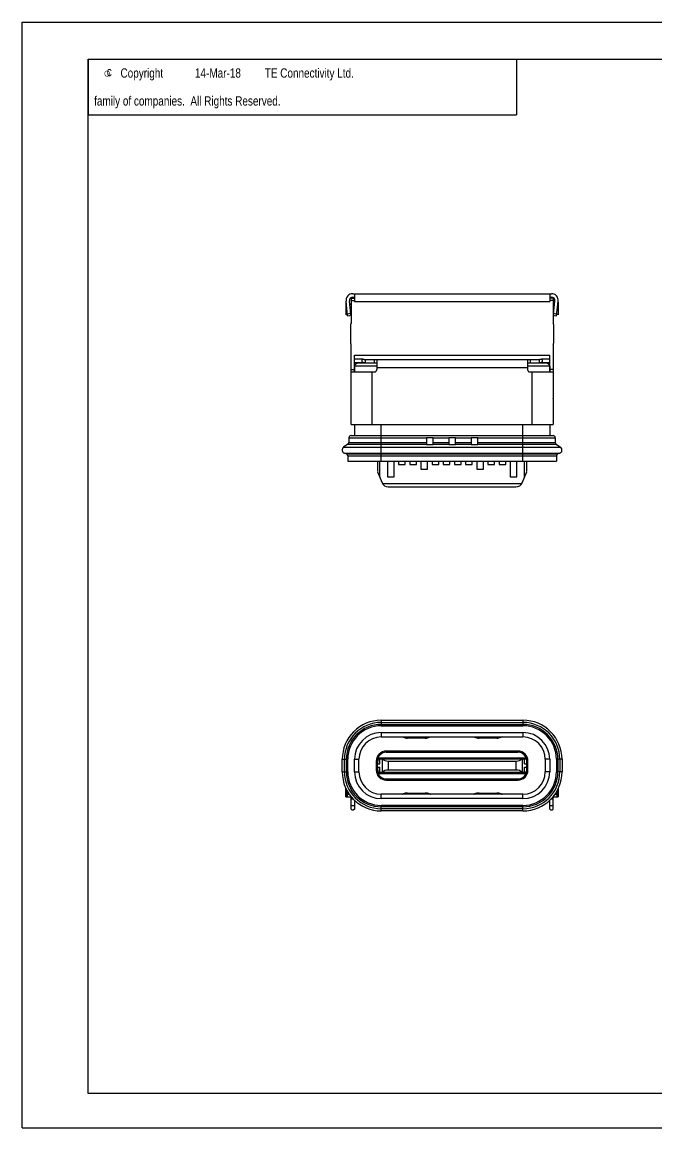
# Model space of a CAD drawing. Extents: x 0 to 420, y 0 to 297.
# Drawn here: x 0 to 170.5, y 0 to 297 of the extents above; entities that cross this region are included whole.
import ezdxf

# ---------------------------------------------------------------- set-up
doc = ezdxf.new("R2010")
doc.units = 0
doc.header["$LTSCALE"] = 23.1
doc.layers.get('0').update_dxf_attribs({"linetype": 'CONTINUOUS'})
doc.styles.add('TEXTSTYLE_1', font='gdt', dxfattribs={"width": 0.8})
doc.styles.add('TEXTSTYLE_2', font='txt', dxfattribs={"width": 0.8})

msp = doc.modelspace()

# ---------------------------------------------------------------- linework, layer by layer
at = {"color": 7, "linetype": 'CONTINUOUS'}
for p, q in [((0, 0), (0, 297)), ((0, 297), (420, 297)), ((17.78, 9.23), (17.78, 287.08)), ((17.78, 287.08), (409.21, 287.08)), ((88.35, 222.86), (88.35, 216.06)), ((88.35, 222.86), (89.25, 222.86)), ((88.8, 224.06), (142.2, 224.06)), ((88.8, 223.16), (89.25, 223.16)), ((89.25, 224.06), (89.25, 221.96)), ((141.75, 224.06), (141.75, 221.96)), ((141.75, 223.16), (142.2, 223.16)), ((142.65, 222.86), (141.75, 222.86)), ((142.65, 222.86), (142.65, 216.06)), ((87.42, 218.1), (87, 222.06)), ((87.03, 218.36), (87.03, 221.78)), ((88.29, 218.43), (87.9, 222.16)), ((88.35, 221.08), (87.99, 221.33)), ((88.35, 222.26), (89.25, 222.26)), ((89.25, 221.96), (141.75, 221.96)), ((142.65, 222.26), (141.75, 222.26)), ((143.01, 221.33), (142.65, 221.08)), ((142.71, 218.43), (143.1, 222.16)), ((143.58, 218.1), (144, 222.06)), ((143.97, 221.78), (143.97, 218.36)), ((87.37, 218.59), (87.03, 218.36)), ((87.35, 218.69), (88.25, 218.79)), ((87.42, 218.1), (88.07, 218.16)), ((88.29, 218.43), (88.07, 218.16)), ((88.35, 219.24), (88.21, 219.15)), ((142.79, 219.15), (142.65, 219.24)), ((142.93, 218.16), (142.71, 218.43)), ((142.75, 218.79), (143.65, 218.69)), ((142.93, 218.16), (143.58, 218.1)), ((143.97, 218.36), (143.63, 218.59)), ((88.2, 215.66), (88.2, 210.86)), ((142.8, 210.86), (142.8, 215.66)), ((88.35, 188.96), (88.35, 210.47)), ((142.65, 210.47), (142.65, 188.96)), ((89.25, 203.06), (89.25, 207.56)), ((89.25, 207.56), (141.75, 207.56)), ((89.25, 206.52), (91.27, 206.52)), ((89.25, 205.55), (91.27, 205.55)), ((89.25, 205.46), (95.25, 205.46)), ((91.27, 206.52), (91.27, 205.55)), ((92.14, 206.36), (92.14, 205.46)), ((92.16, 206.36), (138.84, 206.36)), ((94.54, 206.36), (94.54, 205.46)), ((95.25, 206.36), (95.25, 203.66)), ((135.75, 206.36), (135.75, 203.66)), ((135.75, 205.46), (141.75, 205.46)), ((136.46, 206.36), (136.46, 205.46)), ((138.86, 206.36), (138.86, 205.46)), ((139.73, 206.52), (141.75, 206.52)), ((139.73, 206.52), (139.73, 205.55)), ((139.73, 205.55), (141.75, 205.55)), ((141.75, 203.06), (141.75, 207.56)), ((88.35, 203.66), (89.25, 203.66)), ((88.35, 203.06), (94.65, 203.06)), ((89.28, 204.56), (89.28, 203.06)), ((95.25, 204.56), (89.28, 204.56)), ((94.05, 188.96), (94.05, 203.06)), ((95.25, 204.26), (135.75, 204.26)), ((141.72, 204.56), (135.75, 204.56)), ((136.35, 203.06), (142.65, 203.06)), ((136.95, 203.06), (136.95, 188.96)), ((141.72, 204.56), (141.72, 203.06)), ((142.65, 203.66), (141.75, 203.66)), ((88.32, 199.46), (88.32, 195.86)), ((88.35, 199.44), (88.32, 199.46)), ((142.68, 199.46), (142.65, 199.44)), ((142.68, 199.46), (142.68, 195.86)), ((88.35, 195.88), (88.32, 195.86)), ((88.32, 193.46), (88.32, 189.86)), ((88.35, 193.44), (88.32, 193.46)), ((142.68, 195.86), (142.65, 195.88)), ((142.68, 193.46), (142.65, 193.44)), ((142.68, 193.46), (142.68, 189.86)), ((88.35, 189.88), (88.32, 189.86)), ((88.35, 188.96), (142.65, 188.96)), ((89.28, 188.96), (89.28, 185.97)), ((96.48, 179.06), (96.48, 188.96)), ((134.52, 179.06), (134.52, 188.96)), ((141.72, 188.96), (141.72, 185.97)), ((142.68, 189.86), (142.65, 189.88)), ((87.78, 185.37), (87.78, 184.1)), ((87.78, 185.37), (108.6, 185.37)), ((88.38, 185.97), (142.62, 185.97)), ((110.4, 185.36), (108.6, 185.36)), ((108.6, 185.36), (108.6, 183.59)), ((110.4, 185.37), (114.6, 185.37)), ((110.4, 183.59), (110.4, 185.36)), ((116.4, 185.36), (114.6, 185.36)), ((114.6, 185.36), (114.6, 183.59)), ((116.4, 185.37), (120.6, 185.37)), ((116.4, 183.59), (116.4, 185.36)), ((122.4, 185.36), (120.6, 185.36)), ((120.6, 185.36), (120.6, 183.59)), ((122.4, 185.37), (143.22, 185.37)), ((122.4, 183.59), (122.4, 185.36)), ((143.22, 185.37), (143.22, 184.1)), ((87.52, 183.61), (86.37, 182.8)), ((86.37, 182.8), (144.63, 182.8)), ((87.09, 181.03), (86.57, 181.22)), ((86.57, 181.22), (144.43, 181.22)), ((87.52, 183.61), (108.6, 183.61)), ((87.78, 184.1), (108.6, 184.1)), ((108.6, 183.59), (110.4, 183.59)), ((110.4, 184.1), (114.6, 184.1)), ((110.4, 183.61), (114.6, 183.61)), ((114.6, 183.59), (116.4, 183.59)), ((116.4, 184.1), (120.6, 184.1)), ((116.4, 183.61), (120.6, 183.61)), ((120.6, 183.59), (122.4, 183.59)), ((122.4, 184.1), (143.22, 184.1)), ((122.4, 183.61), (143.48, 183.61)), ((143.48, 183.61), (144.63, 182.8)), ((144.43, 181.22), (143.91, 181.03)), ((87.09, 181.03), (143.91, 181.03)), ((87.48, 180.47), (87.48, 179.06)), ((87.48, 180.47), (143.52, 180.47)), ((87.48, 179.06), (143.52, 179.06)), ((95.43, 179), (95.43, 176.48)), ((96.03, 178.86), (96.03, 174.99)), ((98.1, 179.06), (98.1, 174.86)), ((99.9, 174.86), (99.9, 179.06)), ((101.1, 179.06), (101.1, 178.16)), ((102.9, 178.16), (102.9, 179.06)), ((104.1, 179.06), (104.1, 178.16)), ((105.9, 178.16), (105.9, 179.06)), ((107.1, 179.06), (107.1, 176.96)), ((108.9, 176.96), (108.9, 179.06)), ((110.1, 179.06), (110.1, 178.16)), ((111.9, 178.16), (111.9, 179.06)), ((113.1, 179.06), (113.1, 178.16)), ((114.9, 178.16), (114.9, 179.06)), ((116.1, 179.06), (116.1, 178.16)), ((117.9, 178.16), (117.9, 179.06)), ((119.1, 179.06), (119.1, 178.16)), ((120.9, 178.16), (120.9, 179.06)), ((122.1, 179.06), (122.1, 176.96)), ((123.9, 176.96), (123.9, 179.06)), ((125.1, 179.06), (125.1, 178.16)), ((126.9, 178.16), (126.9, 179.06)), ((128.1, 179.06), (128.1, 178.16)), ((129.9, 178.16), (129.9, 179.06)), ((131.1, 179.06), (131.1, 174.86)), ((132.9, 174.86), (132.9, 179.06)), ((134.97, 174.99), (134.97, 178.86)), ((135.57, 176.48), (135.57, 179)), ((143.52, 180.47), (143.52, 179.06)), ((95.47, 176.25), (96.67, 173.29)), ((101.1, 178.16), (102.9, 178.16)), ((104.1, 178.16), (105.9, 178.16)), ((107.1, 176.96), (108.9, 176.96)), ((110.1, 178.16), (111.9, 178.16)), ((113.1, 178.16), (114.9, 178.16)), ((116.1, 178.16), (117.9, 178.16)), ((119.1, 178.16), (120.9, 178.16)), ((122.1, 176.96), (123.9, 176.96)), ((125.1, 178.16), (126.9, 178.16)), ((128.1, 178.16), (129.9, 178.16)), ((134.33, 173.29), (135.53, 176.25)), ((96.78, 173.06), (134.22, 173.06)), ((98.1, 174.86), (99.9, 174.86)), ((131.1, 174.86), (132.9, 174.86)), ((98.34, 172.16), (132.66, 172.16)), ((96.48, 109.49), (96.48, 107.99)), ((96.48, 109.49), (134.52, 109.49)), ((96.48, 108.9), (134.52, 108.9)), ((96.48, 108.39), (134.52, 108.39)), ((96.48, 107.99), (134.52, 107.99)), ((134.52, 109.49), (134.52, 107.99)), ((96.48, 106.19), (96.48, 104.99)), ((96.48, 106.19), (134.52, 106.19)), ((96.48, 104.99), (134.52, 104.99)), ((109.47, 104.94), (102.33, 104.94)), ((103.53, 104.69), (103.53, 104.99)), ((108.27, 104.69), (103.53, 104.69)), ((108.27, 104.69), (108.27, 104.99)), ((128.67, 104.94), (121.53, 104.94)), ((122.73, 104.69), (122.73, 104.99)), ((127.47, 104.69), (122.73, 104.69)), ((127.47, 104.69), (127.47, 104.99)), ((134.52, 106.19), (134.52, 104.99)), ((97.83, 100.91), (97.83, 101.21)), ((133.17, 101.21), (97.83, 101.21)), ((133.17, 101.21), (133.17, 100.91)), ((85.98, 95.63), (85.98, 98.99)), ((85.98, 98.99), (87.48, 98.99)), ((86.57, 95.63), (86.57, 98.99)), ((87.09, 95.63), (87.09, 98.99)), ((87.48, 95.63), (87.48, 98.99)), ((89.28, 95.63), (89.28, 98.99)), ((89.28, 98.99), (90.48, 98.99)), ((90.48, 95.63), (90.48, 98.99)), ((95.13, 98.51), (95.13, 96.11)), ((95.13, 98.51), (95.43, 98.51)), ((95.43, 96.11), (95.43, 98.51)), ((95.51, 99.11), (135.49, 99.11)), ((95.61, 99.41), (135.39, 99.41)), ((96.03, 97.76), (96.03, 99.41)), ((96.07, 97.76), (96.07, 99.11)), ((96.67, 99.11), (96.67, 95.51)), ((97.83, 100.91), (133.17, 100.91)), ((98.1, 99.11), (98.1, 99.41)), ((98.34, 98.51), (98.34, 96.11)), ((98.34, 98.51), (132.66, 98.51)), ((99.9, 99.11), (99.9, 99.41)), ((101.1, 99.11), (101.1, 99.41)), ((102.9, 99.11), (102.9, 99.41)), ((104.1, 99.11), (104.1, 99.41)), ((105.9, 99.11), (105.9, 99.41)), ((107.1, 99.11), (107.1, 99.41)), ((108.9, 99.11), (108.9, 99.41)), ((110.1, 99.11), (110.1, 99.41)), ((111.9, 99.11), (111.9, 99.41)), ((113.1, 99.11), (113.1, 99.41)), ((114.9, 99.11), (114.9, 99.41)), ((116.1, 99.11), (116.1, 99.41)), ((117.9, 99.11), (117.9, 99.41)), ((119.1, 99.11), (119.1, 99.41)), ((120.9, 99.11), (120.9, 99.41)), ((122.1, 99.11), (122.1, 99.41)), ((123.9, 99.11), (123.9, 99.41)), ((125.1, 99.11), (125.1, 99.41)), ((126.9, 99.11), (126.9, 99.41)), ((128.1, 99.11), (128.1, 99.41)), ((129.9, 99.11), (129.9, 99.41)), ((131.1, 99.11), (131.1, 99.41)), ((132.66, 98.51), (132.66, 96.11)), ((132.9, 99.11), (132.9, 99.41)), ((134.33, 99.11), (134.33, 95.51)), ((134.93, 97.76), (134.93, 99.11)), ((134.97, 97.76), (134.97, 99.41)), ((135.57, 98.51), (135.87, 98.51)), ((135.57, 96.11), (135.57, 98.51)), ((135.87, 96.11), (135.87, 98.51)), ((141.72, 98.99), (140.52, 98.99)), ((140.52, 98.99), (140.52, 95.63)), ((141.72, 98.99), (141.72, 95.63)), ((145.02, 98.99), (143.52, 98.99)), ((143.52, 98.99), (143.52, 95.63)), ((143.91, 98.99), (143.91, 95.63)), ((144.43, 98.99), (144.43, 95.63)), ((145.02, 98.99), (145.02, 95.63)), ((85.98, 95.63), (87.48, 95.63)), ((89.28, 95.63), (90.48, 95.63)), ((95.43, 96.11), (95.13, 96.11)), ((95.43, 97.76), (96.07, 97.76)), ((95.43, 96.86), (96.07, 96.86)), ((95.47, 96.86), (95.47, 97.76)), ((95.51, 95.51), (135.49, 95.51)), ((95.61, 95.21), (135.39, 95.21)), ((96.03, 95.21), (96.03, 96.86)), ((96.07, 95.51), (96.07, 96.86)), ((98.1, 95.21), (98.1, 95.51)), ((132.66, 96.11), (98.34, 96.11)), ((99.9, 95.21), (99.9, 95.51)), ((101.1, 95.21), (101.1, 95.51)), ((102.9, 95.21), (102.9, 95.51)), ((104.1, 95.21), (104.1, 95.51)), ((105.9, 95.21), (105.9, 95.51)), ((107.1, 95.21), (107.1, 95.51)), ((108.9, 95.21), (108.9, 95.51)), ((110.1, 95.21), (110.1, 95.51)), ((111.9, 95.21), (111.9, 95.51)), ((113.1, 95.21), (113.1, 95.51)), ((114.9, 95.21), (114.9, 95.51)), ((116.1, 95.21), (116.1, 95.51)), ((117.9, 95.21), (117.9, 95.51)), ((119.1, 95.21), (119.1, 95.51)), ((120.9, 95.21), (120.9, 95.51)), ((122.1, 95.21), (122.1, 95.51)), ((123.9, 95.21), (123.9, 95.51)), ((125.1, 95.21), (125.1, 95.51)), ((126.9, 95.21), (126.9, 95.51)), ((128.1, 95.21), (128.1, 95.51)), ((129.9, 95.21), (129.9, 95.51)), ((131.1, 95.21), (131.1, 95.51)), ((132.9, 95.21), (132.9, 95.51)), ((134.93, 97.76), (135.57, 97.76)), ((134.93, 96.86), (135.57, 96.86)), ((134.93, 95.51), (134.93, 96.86)), ((134.97, 95.21), (134.97, 96.86)), ((135.53, 96.86), (135.53, 97.76)), ((135.87, 96.11), (135.57, 96.11)), ((141.72, 95.63), (140.52, 95.63)), ((145.02, 95.63), (143.52, 95.63)), ((97.83, 93.41), (97.83, 93.71)), ((97.83, 93.71), (133.17, 93.71)), ((97.83, 93.41), (133.17, 93.41)), ((133.17, 93.71), (133.17, 93.41)), ((86.99, 88.91), (86.99, 91.16)), ((87, 91.15), (87, 88.91)), ((87.42, 90.38), (87.42, 89.51)), ((87.98, 89.51), (87.42, 89.51)), ((88.29, 89.1), (88.29, 89.03)), ((96.48, 88.43), (96.48, 89.63)), ((134.52, 89.63), (96.48, 89.63)), ((109.47, 89.68), (102.33, 89.68)), ((103.53, 89.93), (103.53, 89.63)), ((103.53, 89.93), (108.27, 89.93)), ((108.27, 89.93), (108.27, 89.63)), ((121.53, 89.68), (128.67, 89.68)), ((122.73, 89.93), (127.47, 89.93)), ((122.73, 89.63), (122.73, 89.93)), ((127.47, 89.63), (127.47, 89.93)), ((134.52, 88.43), (134.52, 89.63)), ((142.71, 89.1), (142.71, 89.03)), ((143.58, 89.51), (143.02, 89.51)), ((143.58, 90.38), (143.58, 89.51)), ((144, 91.15), (144, 88.91)), ((144.01, 88.91), (144.01, 91.16)), ((86.99, 88.91), (88.43, 88.91)), ((88.35, 85.61), (88.35, 89.02)), ((88.99, 88.31), (88.35, 88.31)), ((89.25, 86.51), (88.35, 86.51)), ((89.25, 88.05), (89.25, 85.61)), ((134.52, 88.43), (96.48, 88.43)), ((96.48, 85.13), (96.48, 86.63)), ((134.52, 86.63), (96.48, 86.63)), ((134.52, 86.24), (96.48, 86.24)), ((134.52, 85.13), (134.52, 86.63)), ((141.75, 85.61), (141.75, 88.05)), ((142.65, 86.51), (141.75, 86.51)), ((142.65, 88.31), (142.01, 88.31)), ((142.57, 88.91), (144.01, 88.91)), ((142.65, 85.61), (142.65, 89.02)), ((88.65, 85.31), (88.35, 85.61)), ((88.95, 85.31), (88.65, 85.31)), ((89.25, 85.61), (88.95, 85.31)), ((134.52, 85.73), (96.48, 85.73)), ((134.52, 85.13), (96.48, 85.13)), ((142.05, 85.31), (141.75, 85.61)), ((142.35, 85.31), (142.05, 85.31)), ((142.65, 85.61), (142.35, 85.31)), ((409.21, 9.23), (17.78, 9.23)), ((30.48, 9.23), (17.78, 9.23)), ((0, 0), (420, 0))]:
    msp.add_line(p, q, dxfattribs=at)
at = {"color": 2, "linetype": 'CONTINUOUS'}
for p, q in [((17.78, 287.08), (132.78, 287.08)), ((17.78, 287.08), (17.78, 272.08)), ((132.78, 287.08), (132.78, 272.08)), ((17.78, 272.08), (132.78, 272.08))]:
    msp.add_line(p, q, dxfattribs=at)
at = {"color": 7, "linetype": 'CONTINUOUS'}
for centre, radius, start, end in [((88.8, 222.25), 1.81, 90, 186), ((88.8, 222.25), 0.906, 90, 186), ((142.2, 222.25), 1.81, 354, 90), ((142.2, 222.25), 0.906, 354, 90), ((88.8, 215.66), 0.6, 138.5904, 180), ((142.2, 215.66), 0.6, 0, 41.4096), ((88.8, 210.86), 0.6, 180, 221.4096), ((142.2, 210.86), 0.6, 318.5904, 360), ((90.44, 204.26), 1.2, 90, 165.5225), ((92.16, 206.64), 0.274, 265.3348, 270.0151), ((92.16, 205.94), 0.479, 267.3335, 270.009), ((138.84, 206.64), 0.274, 269.9849, 274.6652), ((138.84, 205.94), 0.473, 269.973, 272.6845), ((140.56, 204.26), 1.2, 14.4775, 90), ((94.65, 203.66), 0.6, 270, 360), ((136.35, 203.66), 0.6, 180, 270), ((88.38, 185.37), 0.6, 90, 180), ((142.62, 185.37), 0.6, 0, 90), ((86.88, 182.06), 0.9, 125, 250), ((87.18, 184.1), 0.6, 305, 360), ((143.82, 184.1), 0.6, 180, 235), ((144.12, 182.06), 0.9, 290, 55), ((86.88, 180.47), 0.6, 0, 70), ((96.03, 179), 0.6, 174.0591, 180), ((96.63, 178.86), 0.6, 160.4418, 180), ((134.37, 178.86), 0.6, 0, 19.5582), ((134.97, 179), 0.6, 0, 5.9409), ((144.12, 180.47), 0.6, 110, 180), ((96.03, 176.48), 0.6, 180, 202), ((134.97, 176.48), 0.6, 338, 360), ((96.63, 174.99), 0.6, 180, 202), ((98.34, 173.96), 1.8, 202, 270), ((132.66, 173.96), 1.8, 270, 338), ((134.37, 174.99), 0.6, 338, 360), ((96.48, 98.99), 10.5, 90, 180), ((96.48, 98.99), 9.91, 90, 180), ((96.48, 98.99), 9.39, 90, 180), ((96.48, 98.99), 9, 90, 180), ((134.52, 98.99), 10.5, 0, 90), ((134.52, 98.99), 9.91, 0, 90), ((134.52, 98.99), 9.39, 0, 90), ((134.52, 98.99), 9, 0, 90), ((96.48, 98.99), 7.2, 90, 180), ((96.48, 98.99), 6, 90, 180), ((102.09, 104.39), 0.6, 66.4435, 90), ((103.53, 107.69), 3, 246.4435, 270), ((108.27, 107.69), 3, 270, 293.5565), ((109.71, 104.39), 0.6, 90, 113.5565), ((121.29, 104.39), 0.6, 66.4435, 90), ((122.73, 107.69), 3, 246.4435, 270), ((127.47, 107.69), 3, 270, 293.5565), ((128.91, 104.39), 0.6, 90, 113.5565), ((134.52, 98.99), 7.2, 0, 90), ((134.52, 98.99), 6, 0, 90), ((97.83, 98.51), 2.7, 90, 180), ((133.17, 98.51), 2.7, 0, 90), ((97.83, 98.51), 2.4, 90, 180), ((97.53, 99.11), 0.3, 90, 180), ((133.17, 98.51), 2.4, 0, 90), ((133.47, 99.11), 0.3, 0, 90), ((96.48, 95.63), 10.5, 180, 270), ((96.48, 95.63), 9.91, 180, 270), ((96.48, 95.63), 9.39, 180, 270), ((96.48, 95.63), 9, 180, 270), ((96.48, 95.63), 7.2, 180, 270), ((96.48, 95.63), 6, 180, 270), ((97.83, 96.11), 2.7, 180, 270), ((97.83, 96.11), 2.4, 180, 270), ((97.53, 95.51), 0.3, 180, 270), ((133.17, 96.11), 2.7, 270, 360), ((133.17, 96.11), 2.4, 270, 360), ((133.47, 95.51), 0.3, 270, 360), ((134.52, 95.63), 10.5, 270, 360), ((134.52, 95.63), 9.91, 270, 360), ((134.52, 95.63), 9.39, 270, 360), ((134.52, 95.63), 9, 270, 360), ((134.52, 95.63), 7.2, 270, 360), ((134.52, 95.63), 6, 270, 360), ((102.09, 90.23), 0.6, 270, 293.5565), ((103.53, 86.93), 3, 90, 113.5565), ((108.27, 86.93), 3, 66.4435, 90), ((109.71, 90.23), 0.6, 246.4435, 270), ((121.29, 90.23), 0.6, 270, 293.5565), ((122.73, 86.93), 3, 90, 113.5565), ((127.47, 86.93), 3, 66.4435, 90), ((128.91, 90.23), 0.6, 246.4435, 270)]:
    msp.add_arc(centre, radius, start, end, dxfattribs=at)
for centre, major_axis, ratio, start_param, end_param in [((98.34, 99.71), (1.8, 0), 0.666667, -2.617994, -1.570796), ((132.66, 99.71), (1.8, 0), 0.666667, -1.570796, -0.523599), ((98.34, 94.91), (1.8, 0), 0.666667, 1.570796, 2.617994), ((132.66, 94.91), (1.8, 0), 0.666667, 0.523599, 1.570796), ((88.61, 89.51), (0, 0.6), 0.889993, -4.464285, -3.779), ((142.39, 89.51), (0, 0.6), 0.889993, -2.504185, -1.8189)]:
    msp.add_ellipse(centre, major_axis=major_axis, ratio=ratio, start_param=start_param, end_param=end_param, dxfattribs=at)
for points, knots in [([(91.27, 206.52), (91.31, 206.52), (91.41, 206.52), (91.54, 206.5), (91.67, 206.48), (91.78, 206.45), (91.89, 206.42), (91.99, 206.4), (92.06, 206.38), (92.11, 206.37), (92.13, 206.36), (92.14, 206.36)], [0, 0, 0, 0, 0.154502, 0.305935, 0.451447, 0.588536, 0.714697, 0.827245, 0.92327, 0.964204, 1, 1, 1, 1]), ([(92.14, 205.46), (92.12, 205.46), (92.07, 205.47), (91.99, 205.48), (91.89, 205.5), (91.78, 205.51), (91.66, 205.53), (91.49, 205.54), (91.36, 205.55), (91.27, 205.55)], [0, 0, 0, 0, 0.076524, 0.17174, 0.283445, 0.409204, 0.546467, 0.692583, 1, 1, 1, 1]), ([(138.86, 206.36), (138.87, 206.36), (138.89, 206.37), (138.94, 206.38), (139.01, 206.4), (139.11, 206.42), (139.22, 206.45), (139.33, 206.48), (139.46, 206.5), (139.59, 206.52), (139.69, 206.52), (139.73, 206.52)], [0, 0, 0, 0, 0.035796, 0.07673, 0.172755, 0.285304, 0.411465, 0.548554, 0.694066, 0.845499, 1, 1, 1, 1]), ([(139.73, 205.55), (139.64, 205.55), (139.51, 205.54), (139.34, 205.53), (139.22, 205.51), (139.11, 205.5), (139.01, 205.48), (138.93, 205.47), (138.88, 205.46), (138.86, 205.46)], [0, 0, 0, 0, 0.307417, 0.453532, 0.590796, 0.716554, 0.828259, 0.923476, 1, 1, 1, 1]), ([(87.35, 88.91), (87.36, 88.91), (87.36, 88.91), (87.36, 88.92), (87.37, 88.93), (87.37, 88.94), (87.38, 88.96), (87.38, 88.98), (87.39, 89.02), (87.39, 89.05), (87.4, 89.11), (87.41, 89.18), (87.41, 89.29), (87.42, 89.4), (87.42, 89.47), (87.42, 89.51)], [0, 0, 0, 0, 0.011121, 0.018872, 0.028506, 0.053902, 0.087784, 0.13005, 0.180399, 0.238465, 0.303727, 0.453256, 0.623512, 0.808294, 1, 1, 1, 1]), ([(143.58, 89.51), (143.58, 89.47), (143.58, 89.4), (143.59, 89.29), (143.59, 89.18), (143.6, 89.11), (143.61, 89.05), (143.61, 89.02), (143.62, 88.98), (143.62, 88.96), (143.63, 88.94), (143.63, 88.93), (143.64, 88.92), (143.64, 88.91), (143.64, 88.91), (143.65, 88.91)], [0, 0, 0, 0, 0.191706, 0.376488, 0.546744, 0.696273, 0.761535, 0.819601, 0.86995, 0.912216, 0.946098, 0.971494, 0.981128, 0.988879, 1, 1, 1, 1]), ([(88.29, 89.03), (88.29, 89.02), (88.29, 89), (88.28, 88.98), (88.28, 88.96), (88.27, 88.94), (88.27, 88.93), (88.26, 88.92), (88.26, 88.91), (88.25, 88.91)], [0, 0, 0, 0, 0.214638, 0.404711, 0.568933, 0.706428, 0.81701, 0.901093, 1, 1, 1, 1]), ([(142.75, 88.91), (142.74, 88.91), (142.74, 88.92), (142.73, 88.93), (142.73, 88.94), (142.72, 88.96), (142.72, 88.98), (142.71, 89), (142.71, 89.02), (142.71, 89.03)], [0, 0, 0, 0, 0.098907, 0.18299, 0.293572, 0.431067, 0.595289, 0.785362, 1, 1, 1, 1])]:
    msp.add_open_spline(points, degree=3, knots=knots, dxfattribs=at)

# ---------------------------------------------------------------- texts
at = {"color": 2, "linetype": 'CONTINUOUS', "style": 'TEXTSTYLE_1'}
msp.add_text('e', height=2.5, dxfattribs=at).set_placement((21.85, 282.08))
at = {"color": 2, "linetype": 'CONTINUOUS', "style": 'TEXTSTYLE_2', "width": 0.8}
for s, p in [('c', (22.75, 282.48)), ('Copyright ', (26.43, 282.08)), ('14-Mar-18', (46.43, 282.08)), (' TE Connectivity Ltd.', (64.43, 282.08)), ('  family of companies.  All Rights Reserved.', (17.85, 274.58))]:
    msp.add_text(s, height=2.5, dxfattribs=at).set_placement(p)

doc.saveas('drawing.dxf')
